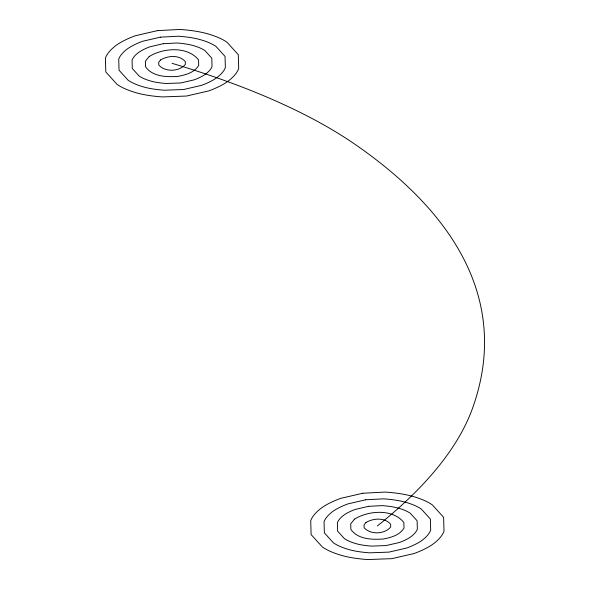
<?xml version="1.0" encoding="UTF-8"?>
<svg xmlns="http://www.w3.org/2000/svg" width="589" height="589" viewBox="0 0 589 589"><rect width="100%" height="100%" fill="white"/><g stroke="black" fill="none" stroke-linecap="round" stroke-linejoin="round"><path stroke-width="0.88" d="M377.358 525.948A1327.915 390.463 -5.8 0 0 472.709 407.787A2006.112 589.876 -5.8 0 0 356.124 145.085A1327.915 390.463 -5.8 0 0 172.047 63.325M149.201 56.515L145.387 61.241L145.549 66.778C152.661 76.894 166.665 77.107 177.856 76.408C185.616 74.936 194.385 72.653 198.707 65.408L198.545 59.872C187.346 45.927 163.219 47.864 149.201 56.515M160.628 59.916L158.721 62.279L158.794 65.048C165.141 72.307 179.343 71.784 185.373 64.37L185.299 61.602C179.439 54.637 167.85 55.535 160.628 59.916M354.519 519.13L350.705 523.857L350.86 529.401C357.979 539.509 371.976 539.723 383.167 539.031C390.934 537.551 399.695 535.276 404.017 528.031L403.863 522.495C392.657 508.543 368.53 510.479 354.519 519.13M365.938 522.539L364.031 524.902L364.112 527.67C370.452 534.93 384.661 534.4 390.691 526.986L390.61 524.217C384.75 517.252 373.168 518.158 365.938 522.539M157.528 30.613L135.33 35.752A84.787 24.929 -5.8 0 0 114.936 46.295A132.79 39.043 -5.8 0 0 105.402 58.112L105.799 71.954L117.056 84.382A132.79 39.043 -5.8 0 0 135.47 92.561A84.787 24.929 -5.8 0 0 162.476 96.927L186.566 96.036L208.764 90.897A84.787 24.929 -5.8 0 0 229.158 80.354A132.79 39.043 -5.8 0 0 238.692 68.538L238.295 54.696L227.037 42.268A132.79 39.043 -5.8 0 0 208.624 34.088A90.029 26.476 -5.8 0 0 179.947 29.45L157.528 30.613M160.436 37.159L142.671 41.267A67.831 19.945 -5.8 0 0 126.355 49.704A106.234 31.239 -5.8 0 0 118.728 59.158L119.044 70.231L128.056 80.17A106.234 31.239 -5.8 0 0 142.781 86.716A67.831 19.945 -5.8 0 0 164.39 90.213L183.665 89.499L201.423 85.383A67.831 19.945 -5.8 0 0 217.739 76.945A106.234 31.239 -5.8 0 0 225.366 67.492L225.05 56.419L216.038 46.479A106.234 31.239 -5.8 0 0 201.313 39.942A72.027 21.175 -5.8 0 0 178.364 36.224L160.436 37.159M163.337 43.696L150.018 46.781A50.875 14.961 -5.8 0 0 137.782 53.106A79.677 23.427 -5.8 0 0 132.061 60.196L132.297 68.501L139.056 75.959A79.677 23.427 -5.8 0 0 150.099 80.862A50.875 14.961 -5.8 0 0 166.304 83.491L180.757 82.953L194.076 79.868A50.875 14.961 -5.8 0 0 206.312 73.544A79.677 23.427 -5.8 0 0 212.033 66.454L211.797 58.149L205.038 50.691A79.677 23.427 -5.8 0 0 193.995 45.787A54.019 15.881 -5.8 0 0 176.788 42.997L163.337 43.696M362.846 493.236L340.641 498.368A84.787 24.929 -5.8 0 0 320.247 508.918A132.79 39.043 -5.8 0 0 310.712 520.735L311.11 534.576L322.374 547.004A132.79 39.043 -5.8 0 0 340.781 555.177A84.787 24.929 -5.8 0 0 367.794 559.55L391.876 558.659L414.082 553.52A84.787 24.929 -5.8 0 0 434.476 542.977A132.79 39.043 -5.8 0 0 444.01 531.16L443.613 517.319L432.348 504.891A132.79 39.043 -5.8 0 0 413.942 496.711A90.029 26.476 -5.8 0 0 385.258 492.073L362.846 493.236M365.747 499.774L347.989 503.882A67.831 19.945 -5.8 0 0 331.673 512.32A106.234 31.239 -5.8 0 0 324.046 521.773L324.362 532.846L333.374 542.793A106.234 31.239 -5.8 0 0 348.099 549.331A67.831 19.945 -5.8 0 0 369.708 552.828L388.976 552.114L406.734 548.006A67.831 19.945 -5.8 0 0 423.049 539.568A106.234 31.239 -5.8 0 0 430.677 530.115L430.36 519.042L421.349 509.102A106.234 31.239 -5.8 0 0 406.624 502.557A72.027 21.175 -5.8 0 0 383.682 498.846L365.747 499.774M368.648 506.319L355.329 509.397A50.875 14.961 -5.8 0 0 343.092 515.728A79.677 23.427 -5.8 0 0 337.372 522.818L337.615 531.123L344.366 538.582A79.677 23.427 -5.8 0 0 355.41 543.485A50.875 14.961 -5.8 0 0 371.622 546.106L386.075 545.569L399.394 542.491A50.875 14.961 -5.8 0 0 411.63 536.159A79.677 23.427 -5.8 0 0 417.351 529.069L417.108 520.764L410.356 513.313A79.677 23.427 -5.8 0 0 399.313 508.403A54.019 15.881 -5.8 0 0 382.099 505.62L368.648 506.319"/></g></svg>
